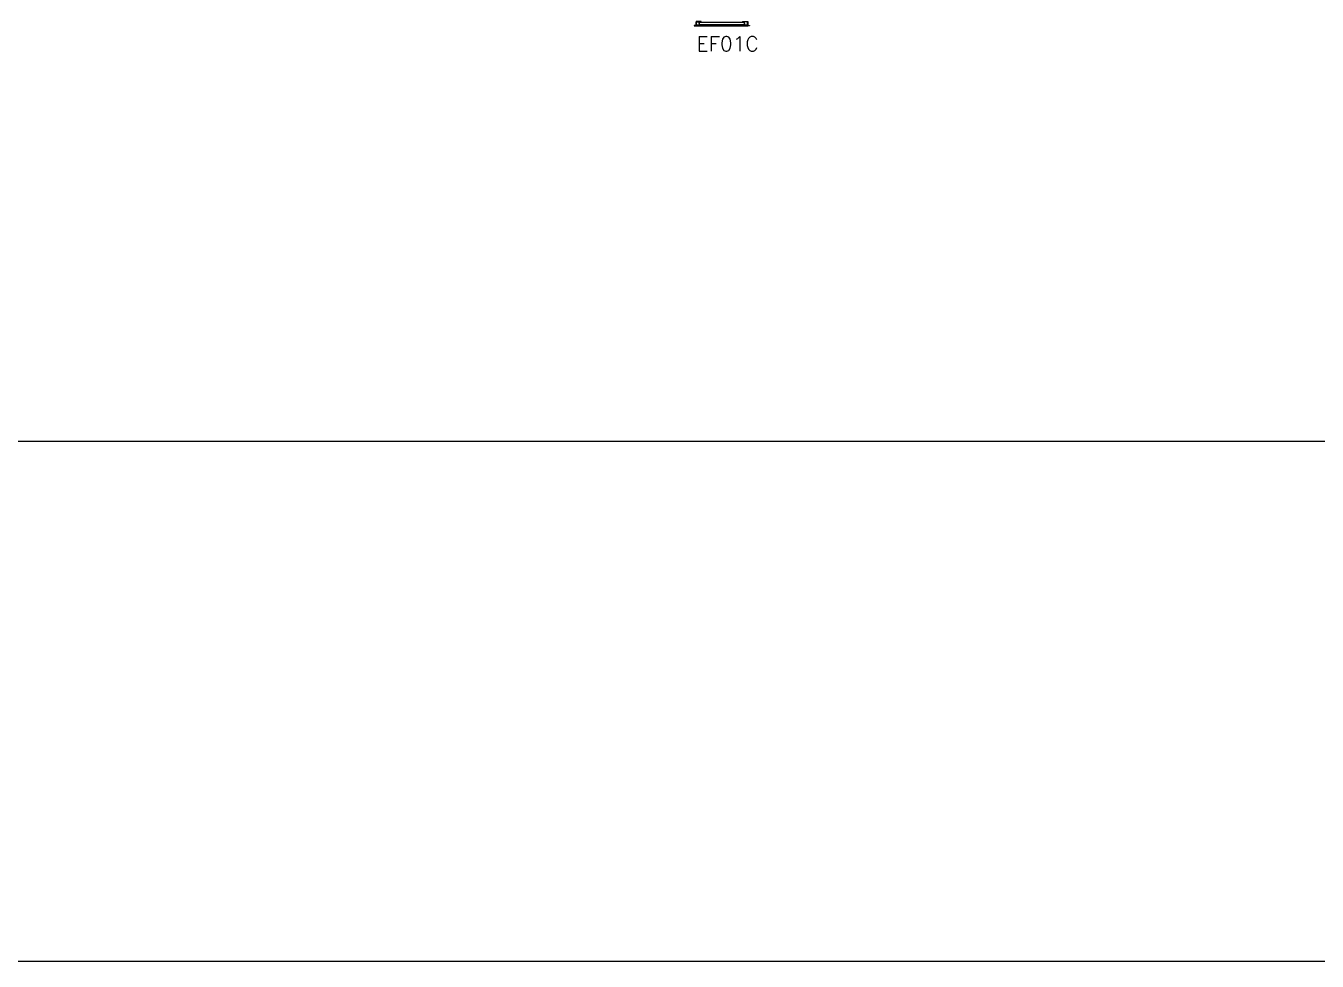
# Model space of a CAD drawing. Header units: millimetres. Extents: x 2046 to 2564, y 885 to 1120.
# Drawn here: x 2253.64 to 2264.11, y 941.67 to 949.25 of the extents above; entities that cross this region are included whole.
import ezdxf

# ---------------------------------------------------------------- set-up
doc = ezdxf.new("R2010")
doc.units = ezdxf.units.MM
doc.header["$LTSCALE"] = 10
for name, color, linetype in [('AR-CALÇADA', 1, 'Continuous'), ('AR-ESQ', 1, 'Continuous'), ('DT-ESQ-PERFIL CADEIRA-C', 2, 'Continuous'), ('DT-ESQ-PERFIL CADEIRA-V', 1, 'Continuous'), ('DT-ESQ-VENEZIANA-C', 1, 'Continuous'), ('DT-ESQ-VENEZIANA-V', 1, 'Continuous'), ('DT-TXTESQ', 2, 'Continuous'), ('DT-TXTMOD', 1, 'Continuous')]:
    doc.layers.add(name, color=color, linetype=linetype)
doc.styles.add('S10', font='simplex.shx', dxfattribs={"height": 0.1})
doc.styles.add('S12', font='simplex.shx', dxfattribs={"width": 1.1, "height": 0.12})

# ---------------------------------------------------------------- blocks, each defined once
blk = doc.blocks.new('EF01C-P')
at = {"layer": 'DT-ESQ-PERFIL CADEIRA-C', "ltscale": 0.1}
for points in [[(0.01, 0.002), (0.01, 0.003), (0.002, 0.003, 1), (0.002, 0), (0.015, 0, 0.414214), (0.016, 0.002), (0.016, 0.033), (0.043, 0.033)], [(0.043, 0.006), (0.018, 0.006), (0.018, 0.016), (0.016, 0.016), (0.016, 0.006, 0.414214), (0.018, 0.005), (0.043, 0.005), (0.056, 0.005, 1), (0.056, 0.008), (0.043, 0.008), (0.043, 0.02), (0.043, 0.032), (0.056, 0.032, 1), (0.056, 0.035), (0.043, 0.035), (0.016, 0.035, 0.414214), (0.015, 0.033), (0.015, 0.002), (0.002, 0.002)], [(0.041, 0.02), (0.041, 0.032, -0.414214), (0.043, 0.033), (0.056, 0.033)], [(0.041, 0.02), (0.041, 0.008, 0.414214), (0.043, 0.006), (0.056, 0.006)], [(0.407, 0.006), (0.432, 0.006), (0.432, 0.016), (0.433, 0.016), (0.433, 0.006, -0.414214), (0.432, 0.005), (0.407, 0.005), (0.394, 0.005, -1), (0.394, 0.008), (0.407, 0.008), (0.407, 0.02), (0.407, 0.032), (0.394, 0.032, -1), (0.394, 0.035), (0.407, 0.035), (0.433, 0.035, -0.414214), (0.435, 0.033), (0.435, 0.002), (0.448, 0.002)], [(0.409, 0.02), (0.409, 0.032, 0.414214), (0.407, 0.033), (0.394, 0.033)], [(0.409, 0.02), (0.409, 0.008, -0.414214), (0.407, 0.006), (0.394, 0.006)], [(0.44, 0.002), (0.44, 0.003), (0.448, 0.003, -1), (0.448, 0), (0.435, 0, -0.414214), (0.433, 0.002), (0.433, 0.033), (0.407, 0.033)]]:
    blk.add_lwpolyline(points, format="xyb", dxfattribs=at)
at = {"layer": 'DT-ESQ-PERFIL CADEIRA-V', "ltscale": 0.1}
blk.add_line((0.015, 0), (0.435, 0), dxfattribs=at)
at = {"layer": 'DT-ESQ-VENEZIANA-C', "ltscale": 0.1}
for p, q in [((0.043, 0.011), (0.407, 0.011)), ((0.043, 0.009), (0.407, 0.009))]:
    blk.add_line(p, q, dxfattribs=at)
at = {"layer": 'DT-ESQ-VENEZIANA-V', "ltscale": 0.1}
blk.add_line((0.043, 0.031), (0.407, 0.031), dxfattribs=at)
at = {"layer": 'DT-TXTESQ', "ltscale": 0.1, "style": 'S12'}
blk.add_text('EF01C', height=0.12, dxfattribs=at).set_placement((0.019, -0.205))
at = {"layer": 'DT-TXTMOD', "ltscale": 0.1, "style": 'S10', "flags": 3}
blk.add_attdef('EF01C', (0.021, -0.14), '', height=0.1, dxfattribs=at)

msp = doc.modelspace()

# ---------------------------------------------------------------- linework, layer by layer
at = {"layer": 'AR-CALÇADA'}
for p, q in [((2242.142, 945.884), (2264.501, 945.884)), ((2242.142, 941.667), (2264.501, 941.667))]:
    msp.add_line(p, q, dxfattribs=at)

# ---------------------------------------------------------------- block references
at = {"layer": 'AR-ESQ'}
msp.add_blockref('EF01C-P', (2259.061, 949.252), dxfattribs=at)

doc.saveas('drawing.dxf')
